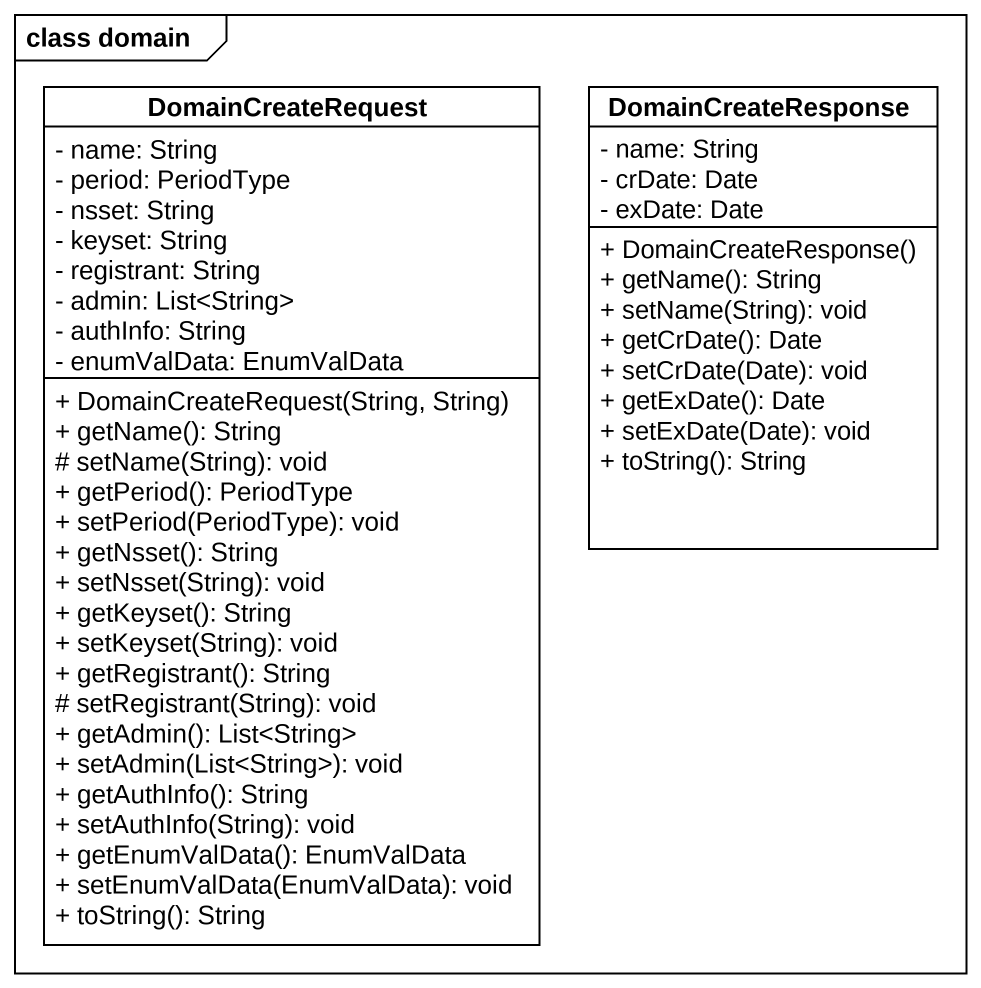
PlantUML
@startuml
mainframe class domain
hide circle
hide empty members
skinparam classAttributeIconSize 0
class DomainCreateRequest {
  - name: String
  - period: PeriodType
  - nsset: String
  - keyset: String
  - registrant: String
  - admin: List<String>
  - authInfo: String
  - enumValData: EnumValData
  + DomainCreateRequest(String, String)
  + getName(): String
  # setName(String): void
  + getPeriod(): PeriodType
  + setPeriod(PeriodType): void
  + getNsset(): String
  + setNsset(String): void
  + getKeyset(): String
  + setKeyset(String): void
  + getRegistrant(): String
  # setRegistrant(String): void
  + getAdmin(): List<String>
  + setAdmin(List<String>): void
  + getAuthInfo(): String
  + setAuthInfo(String): void
  + getEnumValData(): EnumValData
  + setEnumValData(EnumValData): void
  + toString(): String
}
class DomainCreateResponse {
  - name: String
  - crDate: Date
  - exDate: Date
  + DomainCreateResponse()
  + getName(): String
  + setName(String): void
  + getCrDate(): Date
  + setCrDate(Date): void
  + getExDate(): Date
  + setExDate(Date): void
  + toString(): String
}
@enduml
